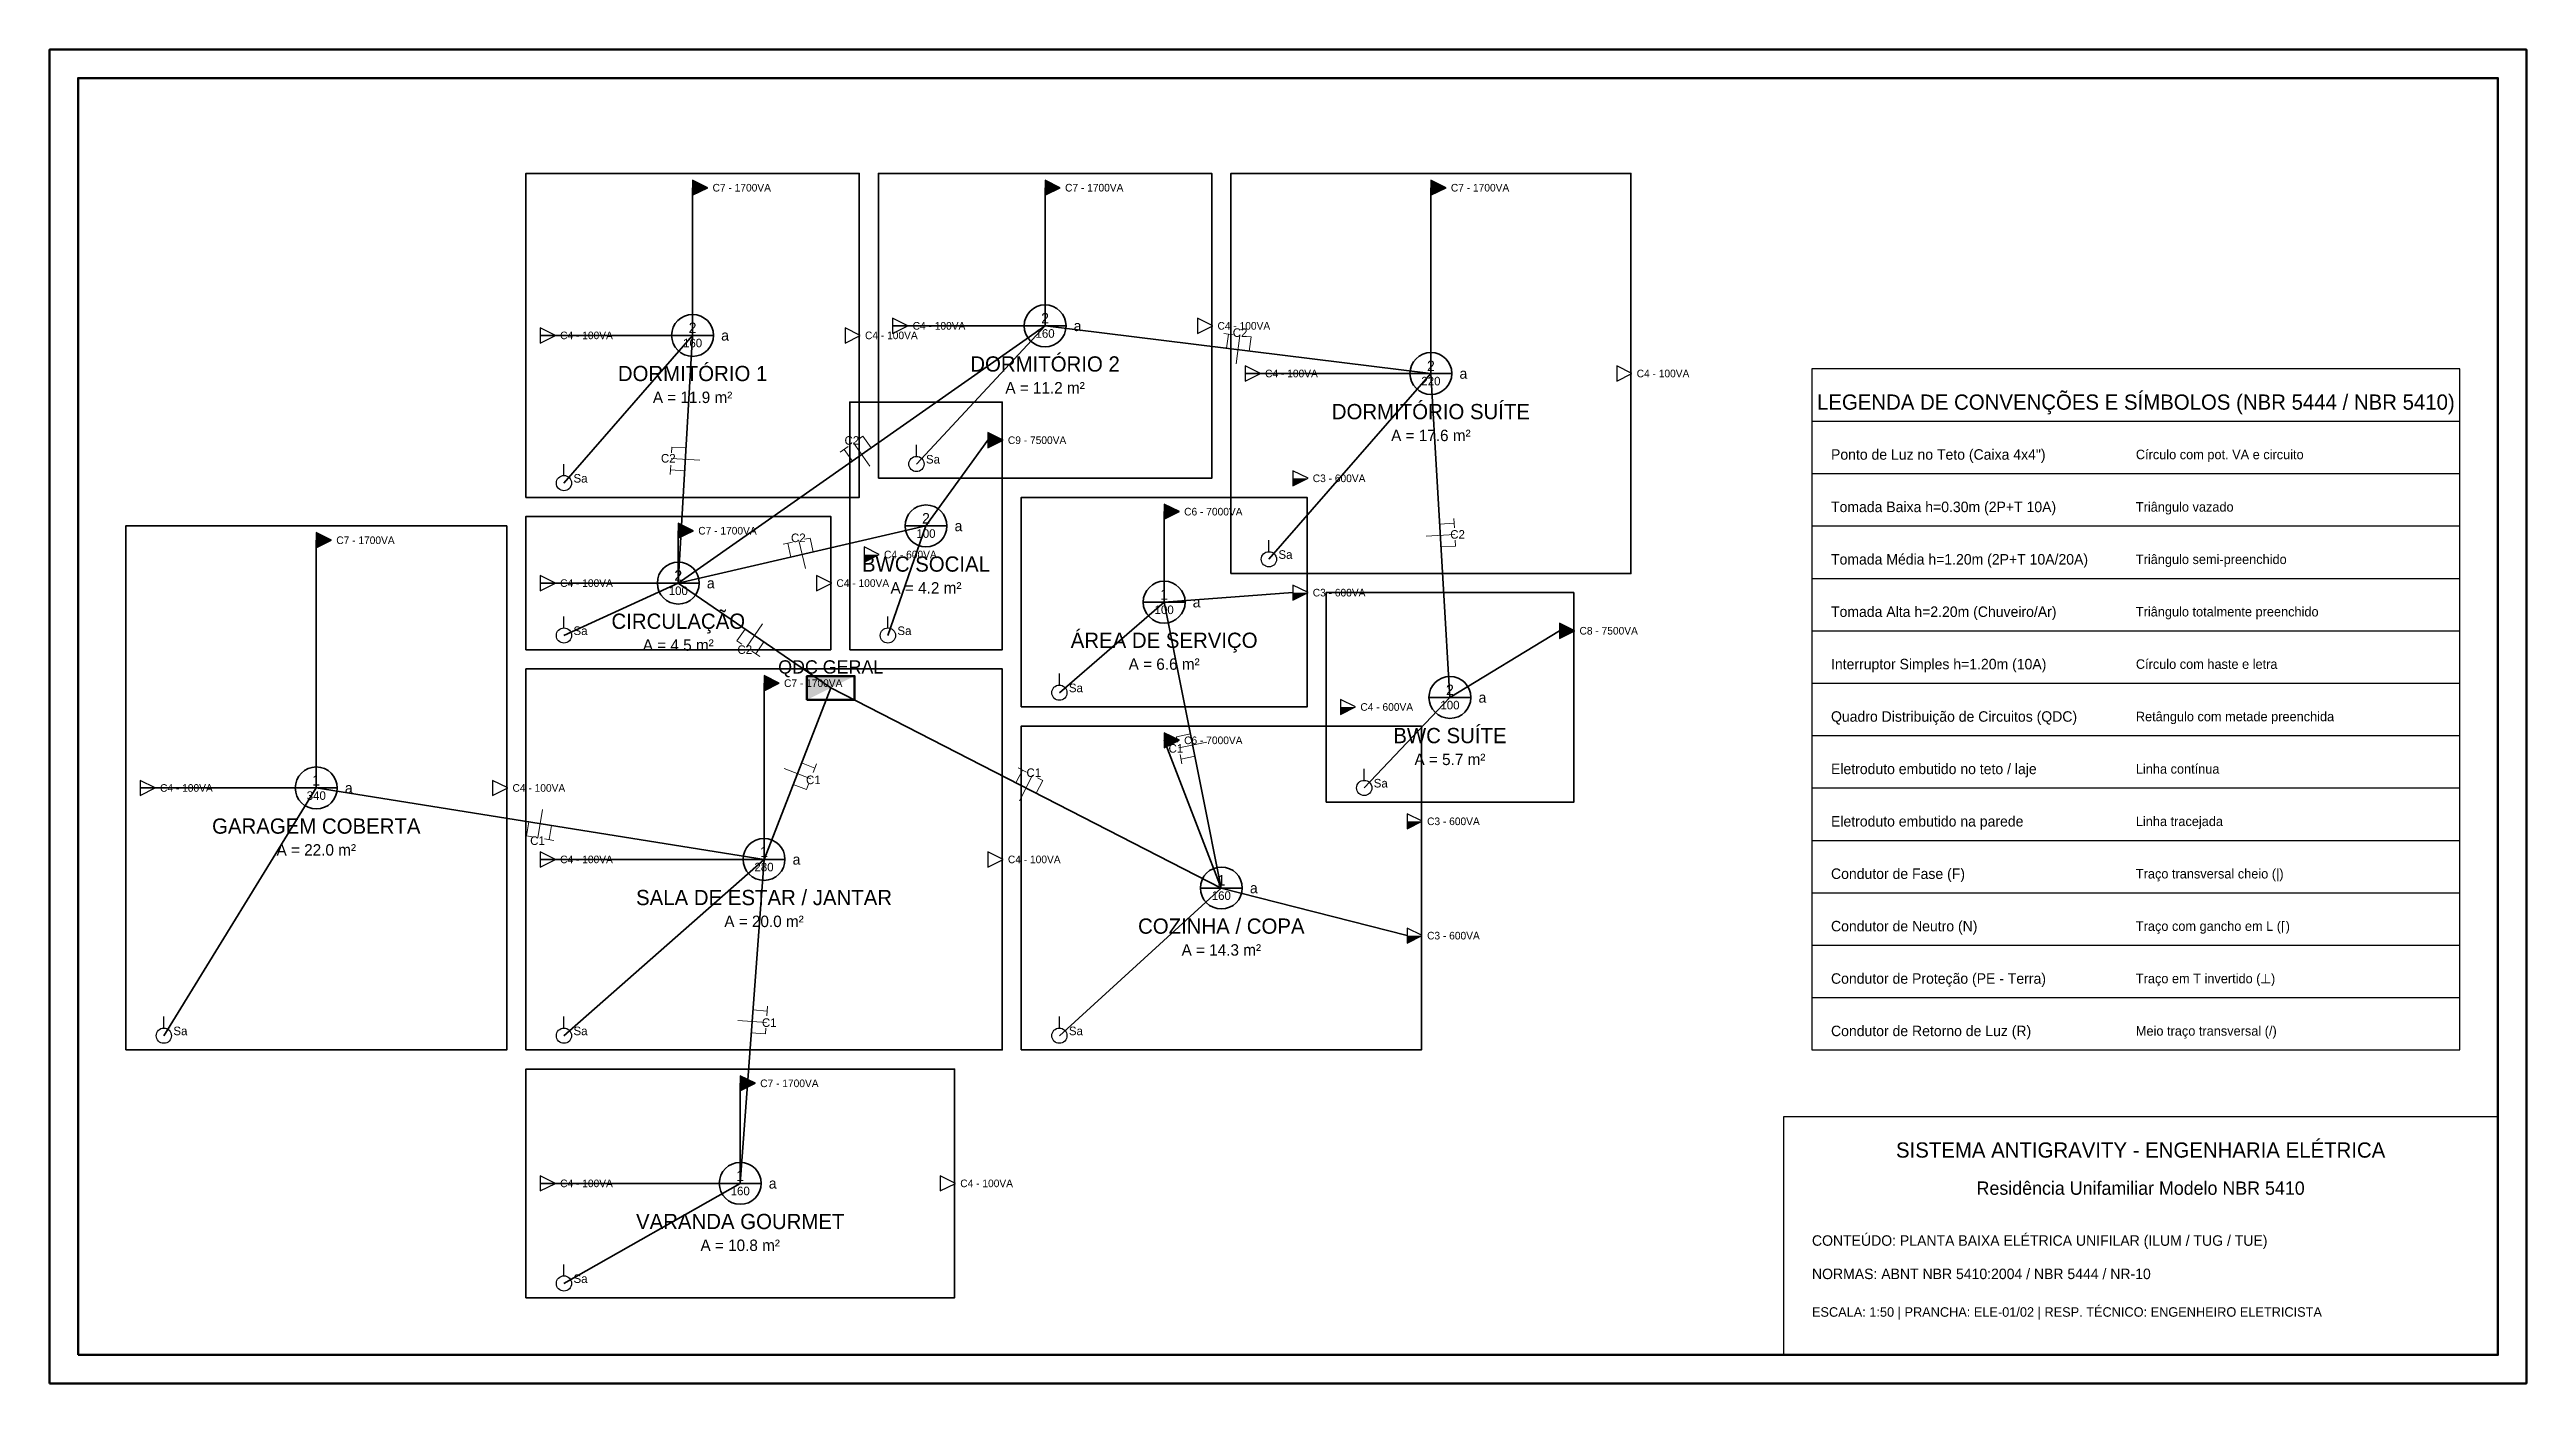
# Model space of a CAD drawing. Header units: metres. Extents: x -5 to 21, y -3.5 to 10.5.
import ezdxf
from ezdxf.enums import TextEntityAlignment as Align

# ---------------------------------------------------------------- set-up
doc = ezdxf.new("R2010")
doc.units = ezdxf.units.M
for name, color, linetype, lineweight in [('ARQ_PAREDES', 7, 'Continuous', 35), ('ARQ_TEXTOS', 8, 'Continuous', 18), ('ELET_ELETRODUTOS', 5, 'Continuous', 35), ('ELET_FIACAO_NBR5444', 7, 'Continuous', 20), ('ELET_INTERRUPTORES', 3, 'Continuous', 25), ('ELET_PONTOS_LUZ', 2, 'Continuous', 35), ('ELET_QDC', 6, 'Continuous', 50), ('ELET_TEXTOS', 2, 'Continuous', 20), ('ELET_TOMADAS', 1, 'Continuous', 30), ('PRANCHA_CARIMBO', 7, 'Continuous', 25), ('PRANCHA_MOLDURA', 7, 'Continuous', 50)]:
    doc.layers.add(name, color=color, linetype=linetype, lineweight=lineweight)

msp = doc.modelspace()

# ---------------------------------------------------------------- linework, layer by layer
at = {"layer": 'ARQ_PAREDES'}
for points in [[(0, 5.8), (3.5, 5.8), (3.5, 9.2), (0, 9.2), (0, 5.8)], [(3.7, 6), (7.2, 6), (7.2, 9.2), (3.7, 9.2), (3.7, 6)], [(7.4, 5), (11.6, 5), (11.6, 9.2), (7.4, 9.2), (7.4, 5)], [(3.4, 4.2), (5, 4.2), (5, 6.8), (3.4, 6.8), (3.4, 4.2)], [(5.2, 3.6), (8.2, 3.6), (8.2, 5.8), (5.2, 5.8), (5.2, 3.6)], [(-4.2, 0), (-0.2, 0), (-0.2, 5.5), (-4.2, 5.5), (-4.2, 0)], [(0, 4.2), (3.2, 4.2), (3.2, 5.6), (0, 5.6), (0, 4.2)], [(8.4, 2.6), (11, 2.6), (11, 4.8), (8.4, 4.8), (8.4, 2.6)], [(0, 0), (5, 0), (5, 4), (0, 4), (0, 0)], [(5.2, 0), (9.4, 0), (9.4, 3.4), (5.2, 3.4), (5.2, 0)], [(0, -2.6), (4.5, -2.6), (4.5, -0.2), (0, -0.2), (0, -2.6)]]:
    msp.add_lwpolyline(points, close=True, dxfattribs=at)
at = {"layer": 'ELET_ELETRODUTOS'}
for p, q in [((1.75, 9.05), (1.75, 7.5)), ((5.45, 9.05), (5.45, 7.6)), ((9.5, 9.05), (9.5, 7.1)), ((1.6, 4.9), (5.45, 7.6)), ((3.85, 7.6), (5.45, 7.6)), ((4.1, 6.15), (5.45, 7.6)), ((5.45, 7.6), (9.5, 7.1)), ((0.15, 7.5), (1.75, 7.5)), ((0.4, 5.95), (1.75, 7.5)), ((1.6, 4.9), (1.75, 7.5)), ((7.55, 7.1), (9.5, 7.1)), ((7.8, 5.15), (9.5, 7.1)), ((9.5, 7.1), (9.7, 3.7)), ((4.85, 6.4), (4.2, 5.5)), ((1.6, 4.9), (4.2, 5.5)), ((3.8, 4.35), (4.2, 5.5)), ((6.7, 5.65), (6.7, 4.7)), ((-2.2, 5.35), (-2.2, 2.75)), ((1.6, 5.45), (1.6, 4.9)), ((0.15, 4.9), (1.6, 4.9)), ((0.4, 4.35), (1.6, 4.9)), ((3.2, 3.8), (1.6, 4.9)), ((5.6, 3.75), (6.7, 4.7)), ((8.05, 4.8), (6.7, 4.7)), ((7.3, 1.7), (6.7, 4.7)), ((10.85, 4.4), (9.7, 3.7)), ((2.5, 3.85), (2.5, 2)), ((3.2, 3.8), (2.5, 2)), ((3.2, 3.8), (7.3, 1.7)), ((8.8, 2.75), (9.7, 3.7)), ((6.7, 3.25), (7.3, 1.7)), ((-4.05, 2.75), (-2.2, 2.75)), ((-3.8, 0.15), (-2.2, 2.75)), ((2.5, 2), (-2.2, 2.75)), ((0.15, 2), (2.5, 2)), ((0.4, 0.15), (2.5, 2)), ((2.5, 2), (2.25, -1.4)), ((5.6, 0.15), (7.3, 1.7)), ((9.25, 1.2), (7.3, 1.7)), ((2.25, -0.35), (2.25, -1.4)), ((0.15, -1.4), (2.25, -1.4)), ((0.4, -2.45), (2.25, -1.4))]:
    msp.add_line(p, q, dxfattribs=at)
at = {"layer": 'ELET_FIACAO_NBR5444'}
for p, q in [((7.325, 7.52), (7.424, 7.507)), ((7.356, 7.365), (7.374, 7.514)), ((7.493, 7.499), (7.457, 7.201)), ((7.612, 7.484), (7.553, 7.492)), ((7.594, 7.335), (7.612, 7.484)), ((1.532, 6.328), (1.529, 6.269)), ((1.682, 6.32), (1.532, 6.328)), ((3.3, 6.275), (3.382, 6.333)), ((3.427, 6.181), (3.341, 6.304)), ((3.439, 6.373), (3.611, 6.127)), ((3.537, 6.442), (3.488, 6.407)), ((3.623, 6.319), (3.537, 6.442)), ((1.515, 6.039), (1.521, 6.139)), ((1.668, 6.08), (1.518, 6.089)), ((1.525, 6.209), (1.825, 6.191)), ((9.593, 5.52), (9.743, 5.529)), ((9.74, 5.579), (9.746, 5.479)), ((2.701, 5.308), (2.798, 5.33)), ((2.783, 5.173), (2.749, 5.319)), ((2.866, 5.346), (2.934, 5.054)), ((2.983, 5.373), (2.925, 5.36)), ((3.017, 5.227), (2.983, 5.373)), ((9.75, 5.409), (9.45, 5.391)), ((9.607, 5.28), (9.757, 5.289)), ((9.757, 5.289), (9.753, 5.349)), ((2.315, 4.226), (2.485, 4.474)), ((2.301, 4.418), (2.216, 4.294)), ((2.216, 4.294), (2.266, 4.26)), ((2.455, 4.13), (2.373, 4.187)), ((2.499, 4.282), (2.414, 4.158)), ((6.976, 3.318), (6.829, 3.288)), ((6.829, 3.288), (6.841, 3.229)), ((6.853, 3.171), (7.147, 3.229)), ((2.99, 2.846), (2.71, 2.954)), ((2.893, 3.012), (3.033, 2.957)), ((3.051, 3.004), (3.015, 2.911)), ((5.143, 2.805), (5.212, 2.938)), ((5.167, 2.961), (5.256, 2.915)), ((5.318, 2.884), (5.182, 2.616)), ((6.886, 3.004), (6.867, 3.102)), ((7.024, 3.082), (6.876, 3.053)), ((2.807, 2.788), (2.946, 2.734)), ((2.946, 2.734), (2.968, 2.79)), ((5.357, 2.695), (5.425, 2.829)), ((5.425, 2.829), (5.372, 2.856)), ((0.031, 2.394), (0.008, 2.246)), ((0.126, 2.227), (0.174, 2.523)), ((0.269, 2.356), (0.245, 2.208)), ((0.008, 2.246), (0.067, 2.236)), ((0.294, 2.2), (0.195, 2.216)), ((2.525, 0.289), (2.225, 0.311)), ((2.384, 0.42), (2.533, 0.409)), ((2.537, 0.459), (2.53, 0.359)), ((2.366, 0.18), (2.516, 0.169)), ((2.516, 0.169), (2.52, 0.229))]:
    msp.add_line(p, q, dxfattribs=at)
at = {"layer": 'ELET_INTERRUPTORES'}
for p, q in [((4.1, 6.23), (4.1, 6.35)), ((0.4, 6.03), (0.4, 6.15)), ((7.8, 5.23), (7.8, 5.35)), ((0.4, 4.43), (0.4, 4.55)), ((3.8, 4.43), (3.8, 4.55)), ((5.6, 3.83), (5.6, 3.95)), ((8.8, 2.83), (8.8, 2.95)), ((-3.8, 0.23), (-3.8, 0.35)), ((0.4, 0.23), (0.4, 0.35)), ((5.6, 0.23), (5.6, 0.35)), ((0.4, -2.37), (0.4, -2.25))]:
    msp.add_line(p, q, dxfattribs=at)
for centre in [(0.4, 5.95), (4.1, 6.15), (7.8, 5.15), (0.4, 4.35), (3.8, 4.35), (5.6, 3.75), (8.8, 2.75), (-3.8, 0.15), (0.4, 0.15), (5.6, 0.15), (0.4, -2.45)]:
    msp.add_circle(centre, 0.08, dxfattribs=at)
at = {"layer": 'ELET_PONTOS_LUZ'}
for p, q in [((5.23, 7.6), (5.67, 7.6)), ((1.53, 7.5), (1.97, 7.5)), ((9.28, 7.1), (9.72, 7.1)), ((3.98, 5.5), (4.42, 5.5)), ((1.38, 4.9), (1.82, 4.9)), ((6.48, 4.7), (6.92, 4.7)), ((9.48, 3.7), (9.92, 3.7)), ((-2.42, 2.75), (-1.98, 2.75)), ((2.28, 2), (2.72, 2)), ((7.08, 1.7), (7.52, 1.7)), ((2.03, -1.4), (2.47, -1.4))]:
    msp.add_line(p, q, dxfattribs=at)
for centre in [(5.45, 7.6), (1.75, 7.5), (9.5, 7.1), (4.2, 5.5), (1.6, 4.9), (6.7, 4.7), (9.7, 3.7), (-2.2, 2.75), (2.5, 2), (7.3, 1.7), (2.25, -1.4)]:
    msp.add_circle(centre, 0.22, dxfattribs=at)
at = {"layer": 'ELET_QDC'}
msp.add_lwpolyline([(2.95, 3.675), (3.45, 3.675), (3.45, 3.925), (2.95, 3.925), (2.95, 3.675)], close=True, dxfattribs=at)
msp.add_solid([(2.95, 3.675), (3.45, 3.925), (2.95, 3.925)], dxfattribs=at)
at = {"layer": 'ELET_TOMADAS'}
for points in [[(1.75, 8.97), (1.91, 9.05), (1.75, 9.13), (1.75, 8.97)], [(5.45, 8.97), (5.61, 9.05), (5.45, 9.13), (5.45, 8.97)], [(9.5, 8.97), (9.66, 9.05), (9.5, 9.13), (9.5, 8.97)], [(0.15, 7.42), (0.31, 7.5), (0.15, 7.58), (0.15, 7.42)], [(3.35, 7.42), (3.51, 7.5), (3.35, 7.58), (3.35, 7.42)], [(3.85, 7.52), (4.01, 7.6), (3.85, 7.68), (3.85, 7.52)], [(7.05, 7.52), (7.21, 7.6), (7.05, 7.68), (7.05, 7.52)], [(7.55, 7.02), (7.71, 7.1), (7.55, 7.18), (7.55, 7.02)], [(11.45, 7.02), (11.61, 7.1), (11.45, 7.18), (11.45, 7.02)], [(4.85, 6.32), (5.01, 6.4), (4.85, 6.48), (4.85, 6.32)], [(8.05, 5.92), (8.21, 6), (8.05, 6.08), (8.05, 5.92)], [(6.7, 5.57), (6.86, 5.65), (6.7, 5.73), (6.7, 5.57)], [(1.6, 5.37), (1.76, 5.45), (1.6, 5.53), (1.6, 5.37)], [(-2.2, 5.27), (-2.04, 5.35), (-2.2, 5.43), (-2.2, 5.27)], [(3.55, 5.12), (3.71, 5.2), (3.55, 5.28), (3.55, 5.12)], [(0.15, 4.82), (0.31, 4.9), (0.15, 4.98), (0.15, 4.82)], [(3.05, 4.82), (3.21, 4.9), (3.05, 4.98), (3.05, 4.82)], [(8.05, 4.72), (8.21, 4.8), (8.05, 4.88), (8.05, 4.72)], [(10.85, 4.32), (11.01, 4.4), (10.85, 4.48), (10.85, 4.32)], [(2.5, 3.77), (2.66, 3.85), (2.5, 3.93), (2.5, 3.77)], [(8.55, 3.52), (8.71, 3.6), (8.55, 3.68), (8.55, 3.52)], [(6.7, 3.17), (6.86, 3.25), (6.7, 3.33), (6.7, 3.17)], [(-4.05, 2.67), (-3.89, 2.75), (-4.05, 2.83), (-4.05, 2.67)], [(-0.35, 2.67), (-0.19, 2.75), (-0.35, 2.83), (-0.35, 2.67)], [(9.25, 2.32), (9.41, 2.4), (9.25, 2.48), (9.25, 2.32)], [(0.15, 1.92), (0.31, 2), (0.15, 2.08), (0.15, 1.92)], [(4.85, 1.92), (5.01, 2), (4.85, 2.08), (4.85, 1.92)], [(9.25, 1.12), (9.41, 1.2), (9.25, 1.28), (9.25, 1.12)], [(2.25, -0.43), (2.41, -0.35), (2.25, -0.27), (2.25, -0.43)], [(0.15, -1.48), (0.31, -1.4), (0.15, -1.32), (0.15, -1.48)], [(4.35, -1.48), (4.51, -1.4), (4.35, -1.32), (4.35, -1.48)]]:
    msp.add_lwpolyline(points, close=True, dxfattribs=at)
for points in [[(1.75, 8.97), (1.91, 9.05), (1.75, 9.13)], [(5.45, 8.97), (5.61, 9.05), (5.45, 9.13)], [(9.5, 8.97), (9.66, 9.05), (9.5, 9.13)], [(4.85, 6.32), (5.01, 6.4), (4.85, 6.48)], [(8.05, 5.92), (8.21, 6), (8.05, 6)], [(6.7, 5.57), (6.86, 5.65), (6.7, 5.73)], [(1.6, 5.37), (1.76, 5.45), (1.6, 5.53)], [(-2.2, 5.27), (-2.04, 5.35), (-2.2, 5.43)], [(3.55, 5.12), (3.71, 5.2), (3.55, 5.2)], [(8.05, 4.72), (8.21, 4.8), (8.05, 4.8)], [(10.85, 4.32), (11.01, 4.4), (10.85, 4.48)], [(2.5, 3.77), (2.66, 3.85), (2.5, 3.93)], [(8.55, 3.52), (8.71, 3.6), (8.55, 3.6)], [(6.7, 3.17), (6.86, 3.25), (6.7, 3.33)], [(9.25, 2.32), (9.41, 2.4), (9.25, 2.4)], [(9.25, 1.12), (9.41, 1.2), (9.25, 1.2)], [(2.25, -0.43), (2.41, -0.35), (2.25, -0.27)]]:
    msp.add_solid(points, dxfattribs=at)
at = {"layer": 'PRANCHA_CARIMBO'}
for p, q in [((13.5, 6.6), (20.3, 6.6)), ((13.5, 6.05), (20.3, 6.05)), ((13.5, 5.5), (20.3, 5.5)), ((13.5, 4.95), (20.3, 4.95)), ((13.5, 4.4), (20.3, 4.4)), ((13.5, 3.85), (20.3, 3.85)), ((13.5, 3.3), (20.3, 3.3)), ((13.5, 2.75), (20.3, 2.75)), ((13.5, 2.2), (20.3, 2.2)), ((13.5, 1.65), (20.3, 1.65)), ((13.5, 1.1), (20.3, 1.1)), ((13.5, 0.55), (20.3, 0.55))]:
    msp.add_line(p, q, dxfattribs=at)
for points in [[(13.5, 0), (20.3, 0), (20.3, 7.15), (13.5, 7.15), (13.5, 0)], [(13.2, -3.2), (20.7, -3.2), (20.7, -0.7), (13.2, -0.7), (13.2, -3.2)]]:
    msp.add_lwpolyline(points, close=True, dxfattribs=at)
at = {"layer": 'PRANCHA_MOLDURA'}
for points in [[(-5, -3.5), (21, -3.5), (21, 10.5), (-5, 10.5), (-5, -3.5)], [(-4.7, -3.2), (20.7, -3.2), (20.7, 10.2), (-4.7, 10.2), (-4.7, -3.2)]]:
    msp.add_lwpolyline(points, close=True, dxfattribs=at)

# ---------------------------------------------------------------- texts
at = {"layer": 'ARQ_TEXTOS'}
for s, height, p in [('DORMITÓRIO 2', 0.16, (5.45, 7.2)), ('DORMITÓRIO 1', 0.16, (1.75, 7.1)), ('A = 11.9 m²', 0.12, (1.75, 6.85)), ('A = 11.2 m²', 0.12, (5.45, 6.95)), ('DORMITÓRIO SUÍTE', 0.16, (9.5, 6.7)), ('A = 17.6 m²', 0.12, (9.5, 6.45)), ('BWC SOCIAL', 0.16, (4.2, 5.1)), ('A = 4.2 m²', 0.12, (4.2, 4.85)), ('CIRCULAÇÃO', 0.16, (1.6, 4.5)), ('ÁREA DE SERVIÇO', 0.16, (6.7, 4.3)), ('A = 4.5 m²', 0.12, (1.6, 4.25)), ('A = 6.6 m²', 0.12, (6.7, 4.05)), ('BWC SUÍTE', 0.16, (9.7, 3.3)), ('A = 5.7 m²', 0.12, (9.7, 3.05)), ('GARAGEM COBERTA', 0.16, (-2.2, 2.35)), ('A = 22.0 m²', 0.12, (-2.2, 2.1)), ('SALA DE ESTAR / JANTAR', 0.16, (2.5, 1.6)), ('A = 20.0 m²', 0.12, (2.5, 1.35)), ('COZINHA / COPA', 0.16, (7.3, 1.3)), ('A = 14.3 m²', 0.12, (7.3, 1.05)), ('VARANDA GOURMET', 0.16, (2.25, -1.8)), ('A = 10.8 m²', 0.12, (2.25, -2.05))]:
    msp.add_text(s, height=height, dxfattribs=at).set_placement(p, align=Align.MIDDLE_CENTER)
for s, height, p in [('Ponto de Luz no Teto (Caixa 4x4")', 0.11, (13.7, 6.25)), ('Tomada Baixa h=0.30m (2P+T 10A)', 0.11, (13.7, 5.7)), ('Tomada Média h=1.20m (2P+T 10A/20A)', 0.11, (13.7, 5.15)), ('Tomada Alta h=2.20m (Chuveiro/Ar)', 0.11, (13.7, 4.6)), ('Interruptor Simples h=1.20m (10A)', 0.11, (13.7, 4.05)), ('Quadro Distribuição de Circuitos (QDC)', 0.11, (13.7, 3.5)), ('Eletroduto embutido no teto / laje', 0.11, (13.7, 2.95)), ('Eletroduto embutido na parede', 0.11, (13.7, 2.4)), ('Condutor de Fase (F)', 0.11, (13.7, 1.85)), ('Condutor de Neutro (N)', 0.11, (13.7, 1.3)), ('Condutor de Proteção (PE - Terra)', 0.11, (13.7, 0.75)), ('Condutor de Retorno de Luz (R)', 0.11, (13.7, 0.2)), ('CONTEÚDO: PLANTA BAIXA ELÉTRICA UNIFILAR (ILUM / TUG / TUE)', 0.11, (13.5, -2)), ('NORMAS: ABNT NBR 5410:2004 / NBR 5444 / NR-10', 0.11, (13.5, -2.35)), ('ESCALA: 1:50 | PRANCHA: ELE-01/02 | RESP. TÉCNICO: ENGENHEIRO ELETRICISTA', 0.1, (13.5, -2.75))]:
    msp.add_text(s, height=height, dxfattribs=at).set_placement(p, align=Align.MIDDLE_LEFT)
at = {"layer": 'ELET_TEXTOS'}
for s, height, p in [('C7 - 1700VA', 0.08, (1.96, 9.05)), ('C7 - 1700VA', 0.08, (5.66, 9.05)), ('C7 - 1700VA', 0.08, (9.71, 9.05)), ('C4 - 100VA', 0.08, (0.36, 7.5)), ('C4 - 100VA', 0.08, (3.56, 7.5)), ('C4 - 100VA', 0.08, (4.06, 7.6)), ('a', 0.11, (5.75, 7.6)), ('C4 - 100VA', 0.08, (7.26, 7.6)), ('a', 0.11, (2.05, 7.5)), ('C4 - 100VA', 0.08, (7.76, 7.1)), ('a', 0.11, (9.8, 7.1)), ('C4 - 100VA', 0.08, (11.66, 7.1)), ('Sa', 0.09, (4.2, 6.2)), ('C9 - 7500VA', 0.08, (5.06, 6.4)), ('Círculo com pot. VA e circuito', 0.1, (16.9, 6.25)), ('Sa', 0.09, (0.5, 6)), ('C3 - 600VA', 0.08, (8.26, 6)), ('Triângulo vazado', 0.1, (16.9, 5.7)), ('C7 - 1700VA', 0.08, (1.81, 5.45)), ('a', 0.11, (4.5, 5.5)), ('C6 - 7000VA', 0.08, (6.91, 5.65)), ('C7 - 1700VA', 0.08, (-1.99, 5.35)), ('C4 - 600VA', 0.08, (3.76, 5.2)), ('Sa', 0.09, (7.9, 5.2)), ('Triângulo semi-preenchido', 0.1, (16.9, 5.15)), ('C4 - 100VA', 0.08, (0.36, 4.9)), ('C4 - 100VA', 0.08, (3.26, 4.9)), ('a', 0.11, (1.9, 4.9)), ('a', 0.11, (7, 4.7)), ('C3 - 600VA', 0.08, (8.26, 4.8)), ('Sa', 0.09, (0.5, 4.4)), ('Sa', 0.09, (3.9, 4.4)), ('C8 - 7500VA', 0.08, (11.06, 4.4)), ('Triângulo totalmente preenchido', 0.1, (16.9, 4.6)), ('Círculo com haste e letra', 0.1, (16.9, 4.05)), ('C7 - 1700VA', 0.08, (2.71, 3.85)), ('Sa', 0.09, (5.7, 3.8)), ('C4 - 600VA', 0.08, (8.76, 3.6)), ('a', 0.11, (10, 3.7)), ('Retângulo com metade preenchida', 0.1, (16.9, 3.5)), ('C6 - 7000VA', 0.08, (6.91, 3.25)), ('Linha contínua', 0.1, (16.9, 2.95)), ('C4 - 100VA', 0.08, (-3.84, 2.75)), ('a', 0.11, (-1.9, 2.75)), ('C4 - 100VA', 0.08, (-0.14, 2.75)), ('Sa', 0.09, (8.9, 2.8)), ('C3 - 600VA', 0.08, (9.46, 2.4)), ('Linha tracejada', 0.1, (16.9, 2.4)), ('C4 - 100VA', 0.08, (0.36, 2)), ('a', 0.11, (2.8, 2)), ('C4 - 100VA', 0.08, (5.06, 2)), ('Traço transversal cheio (|)', 0.1, (16.9, 1.85)), ('a', 0.11, (7.6, 1.7)), ('Traço com gancho em L (⌈)', 0.1, (16.9, 1.3)), ('C3 - 600VA', 0.08, (9.46, 1.2)), ('Traço em T invertido (⊥)', 0.1, (16.9, 0.75)), ('Sa', 0.09, (-3.7, 0.2)), ('Sa', 0.09, (0.5, 0.2)), ('Sa', 0.09, (5.7, 0.2)), ('Meio traço transversal (/)', 0.1, (16.9, 0.2)), ('C7 - 1700VA', 0.08, (2.46, -0.35)), ('C4 - 100VA', 0.08, (0.36, -1.4)), ('a', 0.11, (2.55, -1.4)), ('C4 - 100VA', 0.08, (4.56, -1.4)), ('Sa', 0.09, (0.5, -2.4))]:
    msp.add_text(s, height=height, dxfattribs=at).set_placement(p, align=Align.MIDDLE_LEFT)
for s, height, p in [('2', 0.11, (1.75, 7.58)), ('160', 0.09, (5.45, 7.52)), ('2', 0.11, (5.45, 7.68)), ('C2', 0.09, (7.497, 7.529)), ('160', 0.09, (1.75, 7.42)), ('220', 0.09, (9.5, 7.02)), ('2', 0.11, (9.5, 7.18)), ('C2', 0.09, (1.495, 6.21)), ('C2', 0.09, (3.422, 6.397)), ('100', 0.09, (4.2, 5.42)), ('2', 0.11, (4.2, 5.58)), ('C2', 0.09, (2.86, 5.375)), ('C2', 0.09, (9.78, 5.411)), ('2', 0.11, (1.6, 4.98)), ('100', 0.09, (1.6, 4.82)), ('1', 0.11, (6.7, 4.78)), ('100', 0.09, (6.7, 4.62)), ('C2', 0.09, (2.298, 4.202)), ('QDC GERAL', 0.14, (3.2, 4.02)), ('100', 0.09, (9.7, 3.62)), ('2', 0.11, (9.7, 3.78)), ('C1', 0.09, (6.823, 3.165)), ('1', 0.11, (-2.2, 2.83)), ('C1', 0.09, (3.018, 2.835)), ('C1', 0.09, (5.332, 2.91)), ('340', 0.09, (-2.2, 2.67)), ('C1', 0.09, (0.122, 2.197)), ('1', 0.11, (2.5, 2.08)), ('280', 0.09, (2.5, 1.92)), ('1', 0.11, (7.3, 1.78)), ('160', 0.09, (7.3, 1.62)), ('C1', 0.09, (2.555, 0.287)), ('1', 0.11, (2.25, -1.32)), ('160', 0.09, (2.25, -1.48))]:
    msp.add_text(s, height=height, dxfattribs=at).set_placement(p, align=Align.MIDDLE_CENTER)
at = {"layer": 'PRANCHA_CARIMBO'}
for s, height, p in [('LEGENDA DE CONVENÇÕES E SÍMBOLOS (NBR 5444 / NBR 5410)', 0.16, (16.9, 6.8)), ('SISTEMA ANTIGRAVITY - ENGENHARIA ELÉTRICA', 0.16, (16.95, -1.05)), ('Residência Unifamiliar Modelo NBR 5410', 0.14, (16.95, -1.45))]:
    msp.add_text(s, height=height, dxfattribs=at).set_placement(p, align=Align.MIDDLE_CENTER)

doc.saveas('drawing.dxf')
